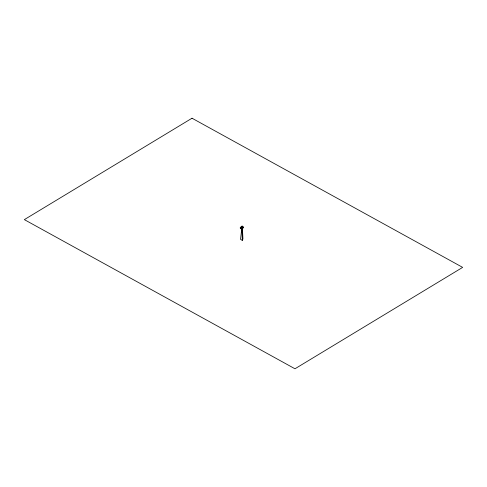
<?xml version="1.0" encoding="UTF-8"?>
<svg xmlns="http://www.w3.org/2000/svg" width="487" height="487" viewBox="0 0 487 487"><rect width="100%" height="100%" fill="white"/><g stroke="black" fill="none" stroke-linecap="round" stroke-linejoin="round"><path stroke-width="0.73" d="M240.365 227.082L240.359 228.762L240.347 227.125M241.375 231.982L240.554 239.379L242.295 240.383L242.934 238.989L242.331 226.138L241.375 226.285L241.375 231.982L242.076 232.384L242.295 240.365M241.375 227.739L242.076 228.141L242.331 226.138M242.076 228.141L242.331 227.593M241.229 227.898L241.229 227.429L240.304 227.575L240.304 228.044L242.362 229.231L243.116 227.137L242.191 227.283M242.362 229.231L243.116 227.137M242.331 231.83L242.076 232.384L242.076 228.616M242.983 226.406L242.995 227.794M241.375 226.285L242.076 226.692M240.304 227.575L242.362 228.762M242.867 227.673L242.867 228.141M242.611 228.226L242.611 228.695M241.686 228.373L241.686 228.841M240.98 227.965L240.98 228.433M242.343 228.026L242.349 229.925L242.343 228.026M192.018 118.219L24.35 219.625L294.976 368.781L462.65 267.381L192.018 118.219"/></g></svg>
